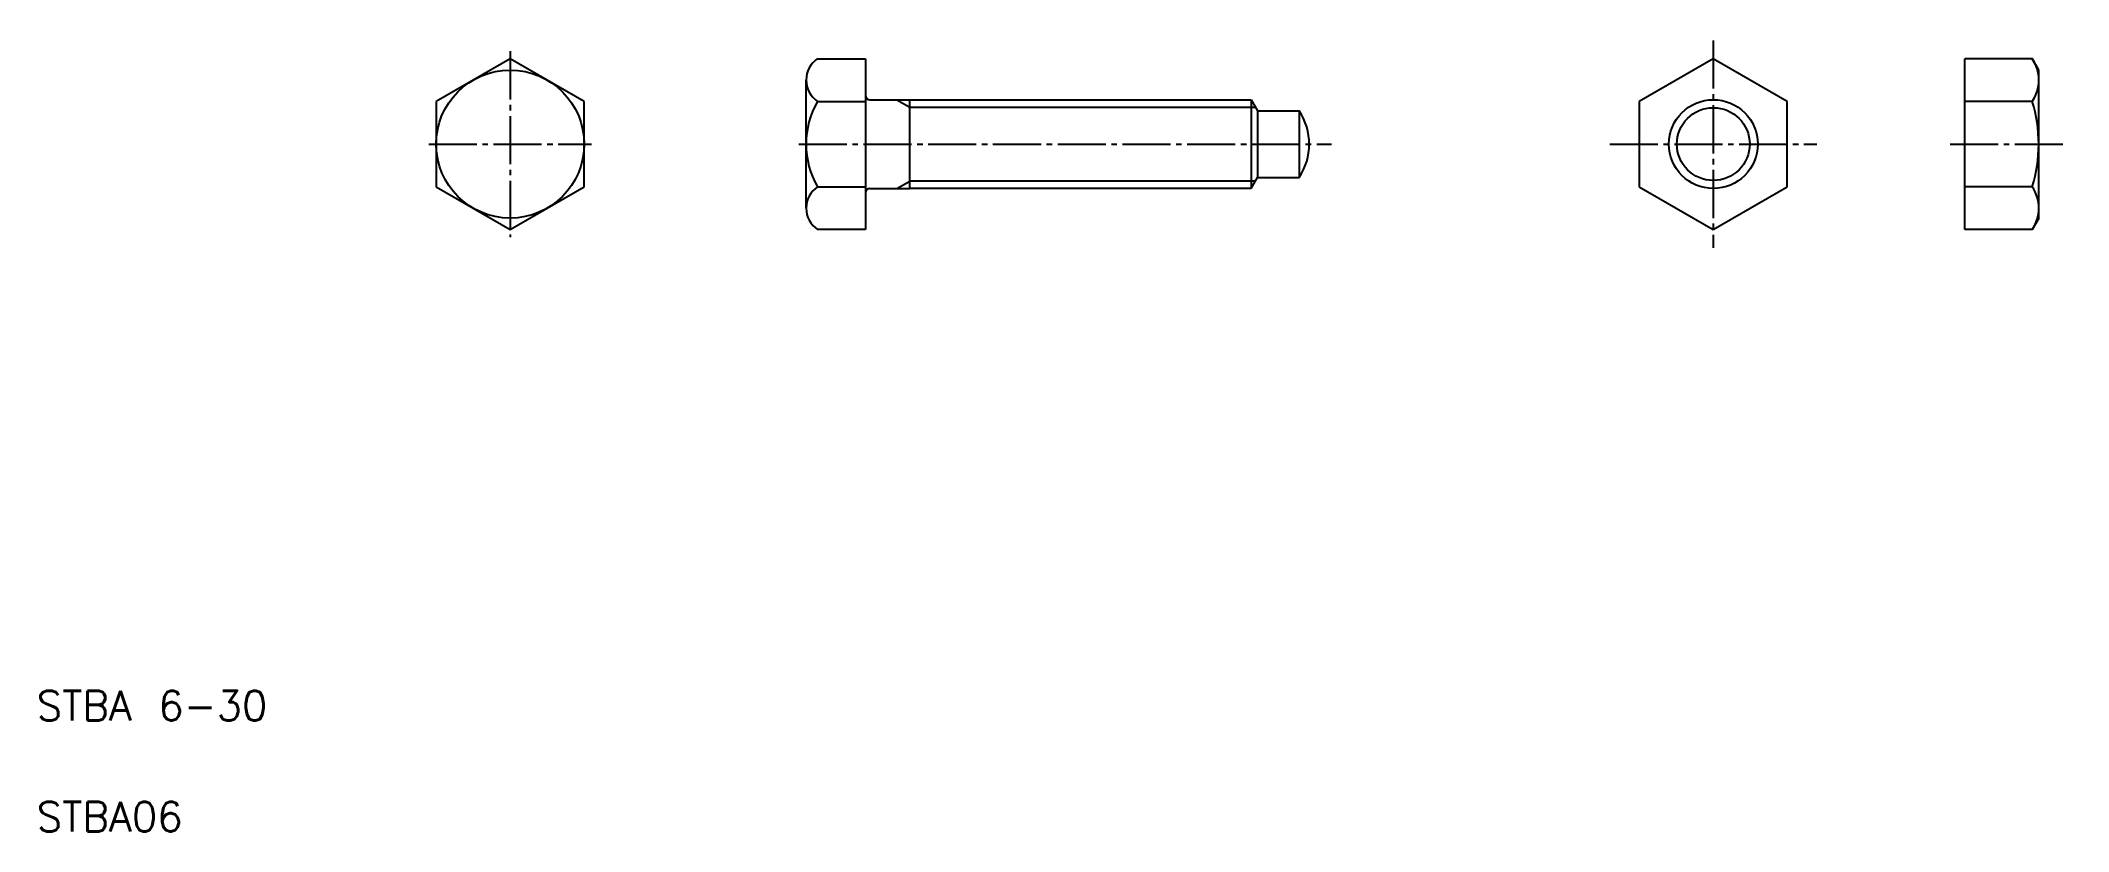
# Model space of a CAD drawing. Extents: x 5 to 142, y 5 to 58.
import ezdxf

# ---------------------------------------------------------------- set-up
doc = ezdxf.new("R2010")
doc.units = 0
doc.header["$LTSCALE"] = 0.25
doc.linetypes.add('CENTER', pattern=[17.5, 13, -1.5, 1.5, -1.5])
doc.layers.get('0').update_dxf_attribs({"linetype": 'CONTINUOUS'})
doc.layers.add('CENTER', color=1, linetype='CENTER')
doc.styles.get("Standard").update_dxf_attribs({"font": 'txt', "bigfont": 'BIGFONT'})

msp = doc.modelspace()

# ---------------------------------------------------------------- linework, layer by layer
for p, q in [((36.99, 57.21), (31.99, 54.32)), ((41.99, 54.32), (36.99, 57.21)), ((57.76, 57.21), (60.99, 57.21)), ((60.99, 57.21), (60.99, 45.66)), ((140.29, 56.44), (139.84, 57.21)), ((56.99, 47.11), (56.99, 55.77)), ((31.99, 54.32), (31.99, 48.55)), ((41.99, 48.55), (41.99, 54.32)), ((57.76, 54.32), (60.99, 54.32)), ((61.29, 54.44), (63.99, 54.44)), ((63.99, 54.44), (87.06, 54.44)), ((63.99, 48.44), (63.99, 54.44)), ((87.06, 54.44), (87.06, 48.44)), ((87.06, 54.44), (87.49, 53.69)), ((87.49, 53.69), (87.49, 49.19)), ((87.49, 53.69), (90.3, 53.69)), ((90.3, 53.69), (90.3, 49.19)), ((31.99, 48.55), (36.99, 45.66)), ((36.99, 45.66), (41.99, 48.55)), ((57.76, 48.55), (60.99, 48.55)), ((61.29, 48.44), (63.99, 48.44)), ((61.97, 48.44), (61.97, 48.44)), ((62.64, 48.44), (62.64, 48.44)), ((87.06, 48.44), (63.99, 48.44)), ((87.06, 48.44), (87.49, 49.19)), ((87.49, 49.19), (90.3, 49.19)), ((60.99, 45.66), (57.76, 45.66)), ((140.29, 46.44), (139.84, 45.66))]:
    msp.add_line(p, q)
at = {"color": 7, "linetype": 'CONTINUOUS'}
for p, q in [((118.29, 57.21), (113.29, 54.32)), ((123.29, 54.32), (118.29, 57.21)), ((135.29, 45.66), (135.29, 57.21)), ((139.84, 57.21), (135.29, 57.21)), ((140.29, 46.44), (140.29, 56.44)), ((113.29, 54.32), (113.29, 48.55)), ((123.29, 48.55), (123.29, 54.32)), ((139.84, 54.32), (135.29, 54.32)), ((113.29, 48.55), (118.29, 45.66)), ((118.29, 45.66), (123.29, 48.55)), ((139.84, 48.55), (135.29, 48.55)), ((139.84, 45.66), (135.29, 45.66))]:
    msp.add_line(p, q, dxfattribs=at)
at = {"color": 3}
for p, q in [((63.12, 54.44), (63.99, 53.94)), ((63.99, 53.94), (87.35, 53.94)), ((63.12, 48.44), (63.99, 48.94)), ((87.35, 48.94), (63.99, 48.94))]:
    msp.add_line(p, q, dxfattribs=at)
msp.add_circle((36.99, 51.44), 5)
at = {"color": 3, "linetype": 'CONTINUOUS'}
msp.add_circle((118.29, 51.44), 3, dxfattribs=at)
at = {"color": 7, "linetype": 'CONTINUOUS'}
msp.add_circle((118.29, 51.44), 2.46, dxfattribs=at)
for centre, radius, start, end in [((58.73, 55.77), 1.74, 123.8427, 236.1573), ((137.73, 55.77), 2.56, 325.6073, 34.3926), ((62.79, 51.44), 5.8, 150.1298, 209.8702), ((61.29, 54.74), 0.3, 180, 270), ((86.99, 51.44), 4, 325.7711, 34.2289), ((130.73, 51.44), 9.55, 342.412, 17.588), ((58.73, 47.11), 1.74, 123.8427, 236.1573), ((61.29, 48.14), 0.3, 90, 180), ((137.73, 47.11), 2.56, 325.6074, 34.3927)]:
    msp.add_arc(centre, radius, start, end)
at = {"layer": 'CENTER', "color": 1, "linetype": 'CENTER'}
for p, q in [((36.99, 57.71), (36.99, 45.16)), ((118.29, 58.44), (118.29, 44.44)), ((31.49, 51.44), (42.49, 51.44)), ((56.49, 51.44), (92.49, 51.44)), ((111.29, 51.44), (125.29, 51.44)), ((134.29, 51.44), (142.29, 51.44))]:
    msp.add_line(p, q, dxfattribs=at)

# ---------------------------------------------------------------- texts
for s, p in [('STBA 6-30', (5, 12.5)), ('STBA06', (5, 5))]:
    msp.add_text(s, height=2).set_placement(p)

doc.saveas('drawing.dxf')
